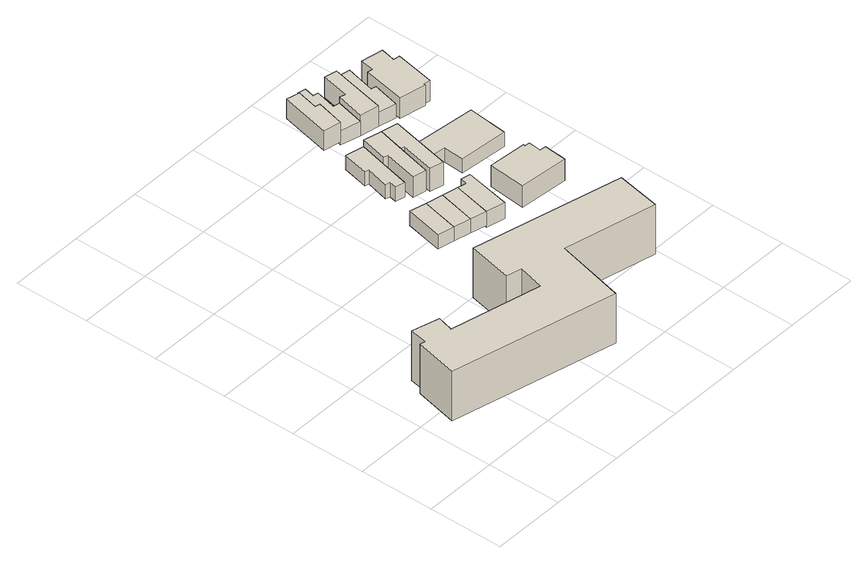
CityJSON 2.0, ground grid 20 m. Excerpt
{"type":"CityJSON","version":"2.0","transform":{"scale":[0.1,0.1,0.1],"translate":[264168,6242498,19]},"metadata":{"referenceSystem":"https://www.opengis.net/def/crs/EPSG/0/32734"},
"CityObjects":{
"building1":{"type":"Building","attributes":{"address":"Mountain Road Woodstock 7925 Cape Town","building":"hospital","building:use":"residential","building:levels":"4","building:flats":"75","footprint":{"type":"Polygon"},"plus_code":"C8X3XMXJ+XPR","ground_height":28.37,"building_height":12.5,"roof_height":40.87},"geometry":[{"type":"Solid","lod":"1","boundaries":[[[[0,1,2,3]],[[1,4,5,2]],[[4,6,7,5]],[[6,8,9,7]],[[8,10,11,9]],[[10,12,13,11]],[[12,14,15,13]],[[14,16,17,15]],[[16,18,19,17]],[[18,20,21,19]],[[20,22,23,21]],[[22,24,25,23]],[[24,26,27,25]],[[26,0,3,27]],[[3,2,5,7,9,11,13,15,17,19,21,23,25,27]],[[26,24,22,20,18,16,14,12,10,8,6,4,1,0]]]]}]},
"building2":{"type":"Building","attributes":{"address":"12 Earl Street Cape Town","building":"house","building:levels":"1","footprint":{"type":"Polygon"},"plus_code":"C9XRXGX6+X6X","ground_height":24.32,"building_height":4.1,"roof_height":28.42},"geometry":[{"type":"Solid","lod":"1","boundaries":[[[[28,29,30,31]],[[29,32,33,30]],[[32,34,35,33]],[[34,28,31,35]],[[31,30,33,35]],[[34,32,29,28]]]]}]},
"building3":{"type":"Building","attributes":{"address":"10 Earl Street Cape Town","building":"house","building:levels":"1","footprint":{"type":"Polygon"},"plus_code":"CCX2XWXX+XCX","ground_height":24.32,"building_height":4.1,"roof_height":28.42},"geometry":[{"type":"Solid","lod":"1","boundaries":[[[[36,37,38,39]],[[37,29,30,38]],[[29,28,31,30]],[[28,36,39,31]],[[39,38,30,31]],[[28,29,37,36]]]]}]},
"building4":{"type":"Building","attributes":{"address":"8 Earl Street Cape Town","building":"house","building:levels":"1","footprint":{"type":"Polygon"},"plus_code":"CCX7X7XM+XVR","ground_height":24.32,"building_height":4.1,"roof_height":28.42},"geometry":[{"type":"Solid","lod":"1","boundaries":[[[[40,41,42,43]],[[41,37,38,42]],[[37,36,39,38]],[[36,40,43,39]],[[43,42,38,39]],[[36,37,41,40]]]]}]},
"building5":{"type":"Building","attributes":{"address":"6 Earl Street Cape Town","building":"house","building:levels":"1","footprint":{"type":"Polygon"},"plus_code":"CCXFXWX7+XWX","ground_height":24.32,"building_height":4.1,"roof_height":28.42},"geometry":[{"type":"Solid","lod":"1","boundaries":[[[[44,45,43,42]],[[45,46,47,43]],[[46,48,49,47]],[[48,50,51,49]],[[50,52,53,51]],[[52,44,42,53]],[[42,43,47,49,51,53]],[[52,50,48,46,45,44]]]]}]},
"building6":{"type":"Building","attributes":{"address":"32 Barton Street Woodstock Cape Town","building":"house","building:levels":"1","footprint":{"type":"Polygon"},"plus_code":"CCX5XVXP+XHV","ground_height":22.44,"building_height":4.1,"roof_height":26.54},"geometry":[{"type":"Solid","lod":"1","boundaries":[[[[54,55,56,57]],[[55,58,59,56]],[[58,60,61,59]],[[60,62,63,61]],[[62,64,65,63]],[[64,66,67,65]],[[66,68,69,67]],[[68,70,71,69]],[[70,54,57,71]],[[57,56,59,61,63,65,67,69,71]],[[70,68,66,64,62,60,58,55,54]]]]}]},
"building7":{"type":"Building","attributes":{"address":"34 Barton Street Woodstock Cape Town","building":"house","building:levels":"1","footprint":{"type":"Polygon"},"plus_code":"CCX9XJXV+XFX","ground_height":24.32,"building_height":4.1,"roof_height":28.42},"geometry":[{"type":"Solid","lod":"1","boundaries":[[[[72,54,73,74]],[[54,70,71,75,73]],[[70,76,77,78,75,71]],[[76,79,80,78,77]],[[79,81,82,80]],[[81,83,84,82]],[[83,72,74,84]],[[74,73,75,78,80,82,84]],[[83,81,79,76,70,54,72]]]]}]},
"building8":{"type":"Building","attributes":{"address":"36 Barton Street Woodstock Cape Town","building":"house","building:levels":"1","footprint":{"type":"Polygon"},"plus_code":"CCXJX9X2+X9R","ground_height":24.32,"building_height":4.1,"roof_height":28.42},"geometry":[{"type":"Solid","lod":"1","boundaries":[[[[85,86,84,74]],[[86,87,88,84]],[[87,89,90,88]],[[89,91,92,90]],[[91,93,94,92]],[[93,85,74,94]],[[74,84,88,90,92,94]],[[93,91,89,87,86,85]]]]}]},
"building9":{"type":"Building","attributes":{"address":"16 Mountain Road Woodstock Cape Town","building":"house","building:levels":"1","footprint":{"type":"Polygon"},"plus_code":"CFX5XFXX+XFR","ground_height":25.91,"building_height":4.1,"roof_height":30.01},"geometry":[{"type":"Solid","lod":"1","boundaries":[[[[95,96,97,98]],[[96,99,100,97]],[[99,101,102,100]],[[101,103,104,102]],[[103,105,106,104]],[[105,107,108,106]],[[107,109,110,108]],[[109,95,98,110]],[[98,97,100,102,104,106,108,110]],[[109,107,105,103,101,99,96,95]]]]}]},
"building10":{"type":"Building","attributes":{"address":"25 Barton Street Woodstock Cape Town","building":"house","building:levels":"1","footprint":{"type":"Polygon"},"plus_code":"CCXFX3XQ+X6V","ground_height":22.44,"building_height":4.1,"roof_height":26.54},"geometry":[{"type":"Solid","lod":"1","boundaries":[[[[111,112,113,114,115,116]],[[112,117,118,114,113]],[[117,119,120,118]],[[119,121,122,120]],[[121,123,124,122]],[[123,111,116,115,124]],[[115,114,118,120,122,124]],[[123,121,119,117,112,111]]]]}]},
"building11":{"type":"Building","attributes":{"address":"14 Mountain Road Woodstock Cape Town","building":"house","building:levels":"1","footprint":{"type":"Polygon"},"plus_code":"CFX5XWX3+XCW","ground_height":23.78,"building_height":4.1,"roof_height":27.88},"geometry":[{"type":"Solid","lod":"1","boundaries":[[[[125,126,127,128]],[[126,129,130,127]],[[129,131,132,130]],[[131,133,134,132]],[[133,135,136,134]],[[135,125,128,136]],[[128,127,130,132,134,136]],[[135,133,131,129,126,125]]]]}]},
"building12":{"type":"Building","attributes":{"address":"27 Barton Street Woodstock Cape Town","building":"house","building:levels":"1","footprint":{"type":"Polygon"},"plus_code":"CCXPX3XR+X6X","ground_height":19.94,"building_height":4.1,"roof_height":24.04},"geometry":[{"type":"Solid","lod":"1","boundaries":[[[[137,138,139,140]],[[138,141,142,139]],[[141,143,144,142]],[[143,145,146,144]],[[145,147,148,146]],[[147,149,116,148]],[[149,150,151,116]],[[150,152,153,151]],[[152,137,140,153]],[[140,139,142,144,146,148,116,151,153]],[[152,150,149,147,145,143,141,138,137]]]]}]},
"building13":{"type":"Building","attributes":{"address":"29 Barton Street Woodstock Cape Town","building":"house","building:levels":"1","footprint":{"type":"Polygon"},"plus_code":"CCXXX6X8+X7V","ground_height":21.69,"building_height":4.1,"roof_height":25.79},"geometry":[{"type":"Solid","lod":"1","boundaries":[[[[154,155,156,157,158,159]],[[155,160,161,157,156]],[[160,137,162,161]],[[137,152,153,163,162]],[[152,164,165,166,163,153]],[[164,154,159,158,166,165]],[[158,157,161,162,163,166]],[[164,152,137,160,155,154]]]]}]},
"building14":{"type":"Building","attributes":{"address":"31 Barton Street Woodstock Cape Town","building":"house","building:levels":"1","footprint":{"type":"Polygon"},"plus_code":"CFX6XVXV+X9X","ground_height":19.94,"building_height":4.1,"roof_height":24.04},"geometry":[{"type":"Solid","lod":"1","boundaries":[[[[154,164,165,159]],[[164,167,168,165]],[[167,169,170,168]],[[169,171,172,170]],[[171,173,174,172]],[[173,154,159,174]],[[159,165,168,170,172,174]],[[173,171,169,167,164,154]]]]}]},
"building15":{"type":"Building","attributes":{"address":"12 Mountain Road Woodstock Cape Town","building":"house","building:levels":"1","footprint":{"type":"Polygon"},"plus_code":"CFXHXCX7+X5X","ground_height":21.69,"building_height":4.1,"roof_height":25.79},"geometry":[{"type":"Solid","lod":"1","boundaries":[[[[175,176,177,178]],[[176,179,180,177]],[[179,181,182,180]],[[181,183,184,182]],[[183,185,186,184]],[[185,187,188,186]],[[187,189,190,188]],[[189,191,192,190]],[[191,193,194,192]],[[193,175,178,194]],[[178,177,180,182,184,186,188,190,192,194]],[[193,191,189,187,185,183,181,179,176,175]]]]}]}
},
"vertices":[
[752,256,76],[355,349,76],[355,349,219],[752,256,219],[330,231,76],[330,231,219],[369,221,76],[369,221,219],[353,151,76],[353,151,219],[111,206,76],[111,206,219],[123,249,76],[123,249,219],[50,269,76],[50,269,219],[41,222,76],[41,222,219],[28,225,76],[28,225,219],[2,110,76],[2,110,219],[440,7,76],[440,7,219],[485,194,76],[485,194,219],[730,138,76],[730,138,219],
[496,524,53],[518,624,53],[518,624,94],[496,524,94],[474,634,53],[474,634,94],[452,534,53],[452,534,94],
[541,514,53],[563,614,53],[563,614,94],[541,514,94],
[583,504,53],[605,606,53],[605,606,94],[583,504,94],
[605,606,48],[583,504,48],[633,493,48],[633,493,94],[657,614,48],[657,614,94],[631,619,48],[631,619,94],[627,601,48],[627,601,94],
[594,870,34],[546,881,34],[546,881,75],[594,870,75],[530,812,34],[530,812,75],[541,809,34],[541,809,75],[526,748,34],[526,748,75],[538,745,34],[538,745,75],[534,726,34],[534,726,75],[559,720,34],[559,720,75],[577,798,34],[577,798,75],
[642,859,34],[594,870,94],[642,859,94],[577,798,94],[589,795,34],[589,795,75],[589,795,94],[568,705,34],[568,705,94],[604,697,34],[604,697,94],[625,788,34],[625,788,94],
[642,859,27],[625,788,27],[635,786,27],[635,786,94],[615,695,27],[615,695,94],[651,687,27],[651,687,94],[686,850,27],[686,850,94],
[818,476,48],[823,536,48],[823,536,110],[818,476,110],[807,538,48],[807,538,110],[810,572,48],[810,572,110],[796,573,48],[796,573,110],[797,578,48],[797,578,110],[696,587,48],[696,587,110],[687,487,48],[687,487,110],
[643,1038,18],[630,1041,18],[630,1041,50],[630,1041,75],[643,1038,75],[643,1038,50],[643,1098,18],[643,1098,75],[609,1106,18],[609,1106,75],[579,972,18],[579,972,75],[625,963,18],[625,963,75],
[821,654,48],[832,760,48],[832,760,89],[821,654,89],[673,777,48],[673,777,89],[662,724,48],[662,724,89],[694,720,48],[694,720,89],[691,665,48],[691,665,89],
[696,1027,9],[679,1030,9],[679,1030,50],[696,1027,50],[692,1085,9],[692,1085,50],[678,1088,9],[678,1088,50],[684,1115,9],[684,1115,50],[662,1120,9],[662,1120,50],[643,1038,9],[625,963,9],[625,963,50],[678,950,9],[678,950,50],
[760,1089,9],[727,1096,9],[727,1096,50],[727,1096,68],[760,1089,68],[760,1089,50],[711,1022,9],[711,1022,68],[696,1027,68],[678,950,68],[728,940,9],[728,940,50],[728,940,68],
[775,929,9],[775,929,50],[792,1002,9],[792,1002,50],[779,1005,9],[779,1005,50],[797,1083,9],[797,1083,50],
[780,922,9],[851,908,9],[851,908,68],[780,922,68],[852,913,9],[852,913,68],[869,910,9],[869,910,68],[889,1016,9],[889,1016,68],[872,1019,9],[872,1019,68],[880,1058,9],[880,1058,68],[822,1069,9],[822,1069,68],[815,1032,9],[815,1032,68],[801,1035,9],[801,1035,68]
]}
